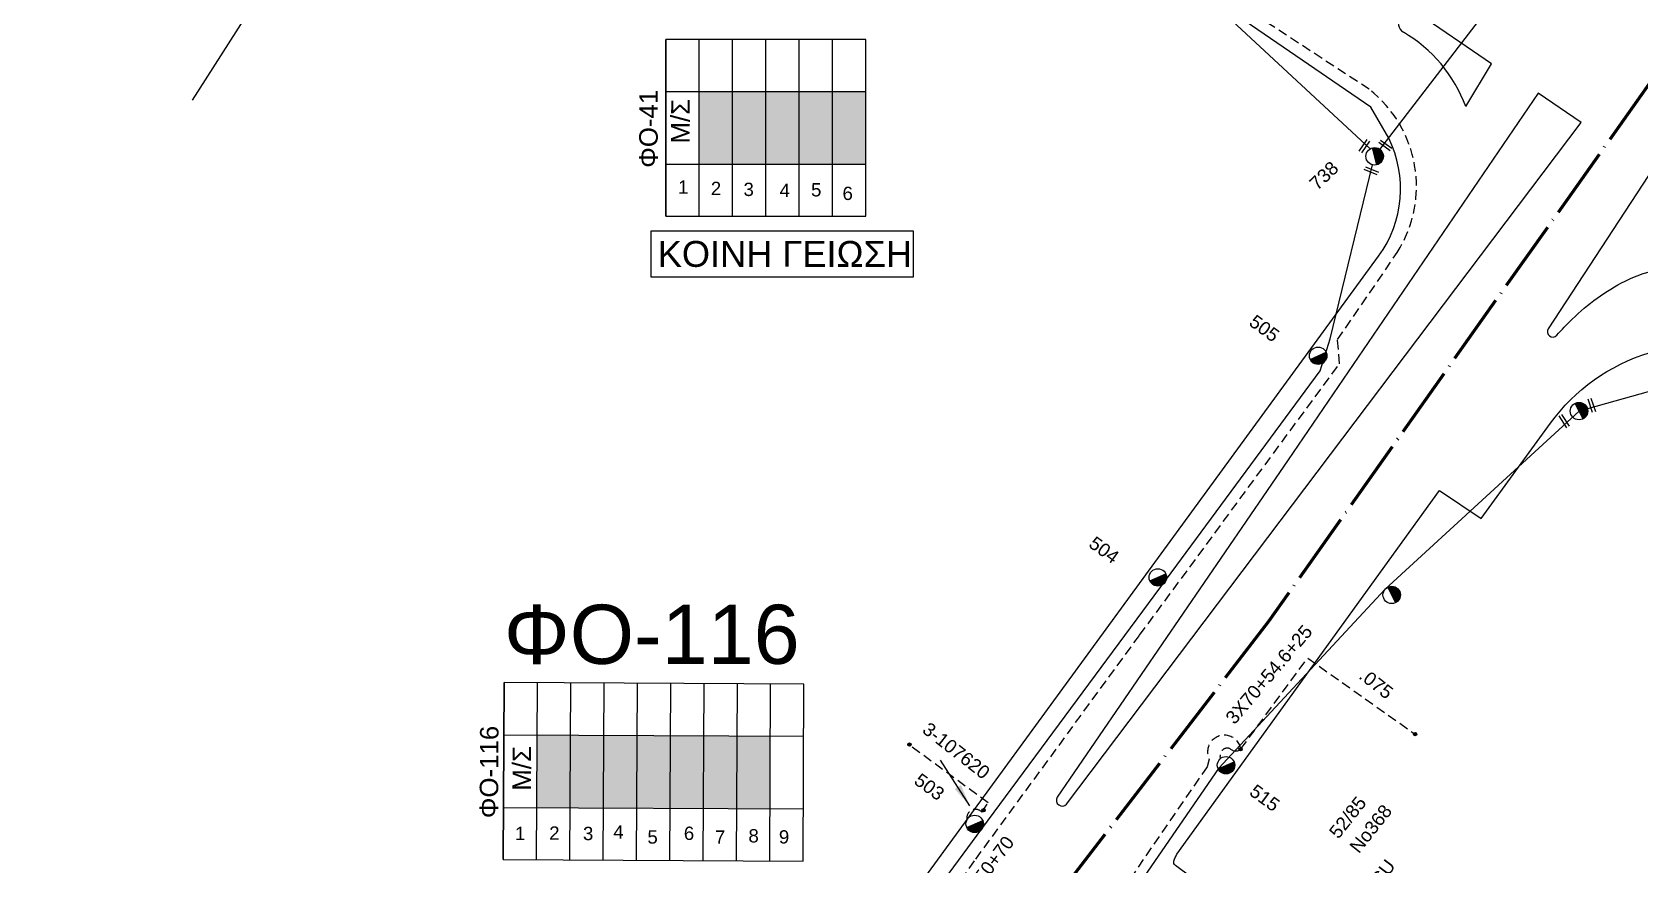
# Model space of a CAD drawing. Header units: millimetres. Extents: x 2999 to 5218, y 1863 to 2903.
# Drawn here: x 4159.1 to 4376.2, y 2302.5 to 2415.1 of the extents above; entities that cross this region are included whole.
import ezdxf
from ezdxf.enums import TextEntityAlignment as Align

# ---------------------------------------------------------------- set-up
doc = ezdxf.new("R2010")
doc.units = ezdxf.units.MM
doc.header["$LTSCALE"] = 0.5
doc.linetypes.add('ACAD_ISO04W100', pattern=[30, 24, -3, 0, -3])
doc.linetypes.add('DASHED', pattern=[19.05, 12.7, -6.35])
for name, color, linetype in [('Άγνωστα', 7, 'Continuous'), ('Ασφαλειοκιβώτια Χ.Τ 6 αναχωρήσεων', 7, 'Continuous'), ('Ασφαλειοκιβώτια Χ.Τ 9 αναχωρήσεων', 7, 'Continuous'), ('Επιγραφές - Σχήματα', 7, 'Continuous'), ('Καλώδια ΧΤ   3x150+50AL', 7, 'DASHED'), ('Καλώδια ΧΤ   3x150AL+50CU', 7, 'DASHED'), ('Μηχανική τομή', 7, 'Continuous'), ('Στύλος ΦΜ', 7, 'Continuous'), ('Στύλος ΦΜ @ 1', 7, 'Continuous'), ('Συνδέσεις', 7, 'Continuous'), ('Συνεστραμμένα ΧΤ   3x70+54.6+25 AL', 7, 'SYN_LINE'), ('Υπόβαθρο ΔΕΗ', 7, 'Continuous'), ('Υπόγεια καλώδια Παροχών ΧΤ   .075', 7, 'DASHED')]:
    doc.layers.add(name, color=color, linetype=linetype)
doc.styles.add('arial', font='ARIAL.TTF')
doc.styles.get("Standard").update_dxf_attribs({"font": 'ARIAL.TTF'})
doc.linetypes.add('SYN_LINE', pattern='A,0.5,-0.0001,["/\\/\\/\\/",Standard,S=0.1,R=0,X=0,Y=-0.05],-0.25', length=0.7501)
doc.dimstyles.new('ISO-25', dxfattribs={"dimtxt": 2.5, "dimasz": 2.5, "dimexe": 1.25, "dimexo": 0.625, "dimtad": 1, "dimtxsty": 'Standard', "dimcen": 2.5, "dimadec": 0, "dimazin": 0, "dimtfac": 1, "dimtmove": 0, "dimatfit": 3, "dimfxl": 1, "dimarcsym": 0})

# ---------------------------------------------------------------- blocks, each defined once
blk = doc.blocks.new('ΑΣΦΑΛΕΙΟΚΙΒΩΤΙΟ ΥΠΟΣΤΑΘΜΟΥ 9 ΑΝΑΧΩΡΗΣΕΩΝ')
at = {"layer": 'Ασφαλειοκιβώτια Χ.Τ 9 αναχωρήσεων', "ltscale": 40}
for p, q in [((-23.8, 40.36), (24.02, 40.36)), ((-9.72, 40.36), (-9.72, -40.64)), ((9.94, 40.36), (9.94, -40.64)), ((-23.8, 31.36), (24.02, 31.36)), ((-23.8, 22.36), (24.02, 22.36)), ((-23.8, 13.36), (24.02, 13.36)), ((-23.8, 4.36), (24.02, 4.36)), ((-23.8, -4.64), (24.02, -4.64)), ((-23.8, -13.64), (24.02, -13.64)), ((-23.8, -22.64), (24.02, -22.64)), ((-23.8, -31.64), (24.02, -31.64))]:
    blk.add_line(p, q, dxfattribs=at)
at = {"layer": 'Ασφαλειοκιβώτια Χ.Τ 9 αναχωρήσεων'}
blk.add_lwpolyline([(-23.8, -40.64), (24.02, -40.64), (24.02, 40.36), (-23.8, 40.36)], close=True, dxfattribs=at)
for s, p in [('1', (-18.54, 37.25)), ('2', (-18.39, 27.98)), ('3', (-18.45, 18.85)), ('4', (-17.96, 10.67)), ('5', (-19.3, 1.44)), ('6', (-18.25, -8.4)), ('7', (-19.23, -16.79)), ('8', (-18.84, -25.86)), ('9', (-19.09, -34.08))]:
    blk.add_text(s, height=3.6, rotation=270, dxfattribs=at).set_placement(p)
at = {"layer": 'Ασφαλειοκιβώτια Χ.Τ 9 αναχωρήσεων', "ltscale": 40}
for tag, height, p in [('ΟΝΟΜΑ', 5, (-0.16, 44.31)), ('ΚΕΙΜΕΝΟ 1', 2, (17.06, 35.59)), ('ΚΕΙΜΕΝΟ 2', 2, (17.06, 26.88)), ('ΚΕΙΜΕΝΟ 3', 2, (17.06, 17.69)), ('ΚΕΙΜΕΝΟ 4', 2, (17.06, 8.71)), ('ΚΕΙΜΕΝΟ 5', 2, (17.06, -0.13)), ('ΚΕΙΜΕΝΟ 6', 2, (17.06, -9.05)), ('ΚΕΙΜΕΝΟ 7', 2, (17.06, -18.13)), ('ΚΕΙΜΕΝΟ 8', 2, (17.06, -26.85)), ('ΚΕΙΜΕΝΟ 9', 2, (17.06, -35.99)), ('ΣΧ', 2, (-0.1, -42.64))]:
    blk.add_attdef(tag, text='', height=height, dxfattribs=at).set_placement(p, align=Align.MIDDLE_CENTER)
blk = doc.blocks.new('ΑΣΦΑΛΕΙΟΚΙΒΩΤΙΟ ΥΠΟΣΤΑΘΜΟΥ 6 ΑΝΑΧΩΡΗΣΕΩΝ')
at = {"layer": 'Ασφαλειοκιβώτια Χ.Τ 6 αναχωρήσεων', "ltscale": 40}
for p, q in [((-23.91, 27), (23.91, 27)), ((-9.83, 27), (-9.83, -27)), ((9.83, 27), (9.83, -27)), ((-23.91, 18), (23.91, 18)), ((-23.91, 9), (23.91, 9)), ((-23.91, 0), (23.91, 0)), ((-23.91, -9), (23.91, -9)), ((-23.91, -18), (23.91, -18))]:
    blk.add_line(p, q, dxfattribs=at)
at = {"layer": 'Ασφαλειοκιβώτια Χ.Τ 6 αναχωρήσεων'}
blk.add_lwpolyline([(-23.91, -27), (23.91, -27), (23.91, 27), (-23.91, 27)], close=True, dxfattribs=at)
for s, p in [('1', (-17.82, 23.69)), ('2', (-18.21, 14.84)), ('3', (-18.45, 6.01)), ('4', (-18.73, -3.72)), ('5', (-18.57, -12.24)), ('6', (-19.53, -20.74))]:
    blk.add_text(s, height=3.6, rotation=270, dxfattribs=at).set_placement(p)
at = {"layer": 'Ασφαλειοκιβώτια Χ.Τ 6 αναχωρήσεων', "ltscale": 40}
for tag, height, p in [('ΟΝΟΜΑ', 5, (-0.27, 31.68)), ('ΚΕΙΜΕΝΟ 1', 2, (16.95, 22.41)), ('ΚΕΙΜΕΝΟ 2', 2, (16.95, 13.71)), ('ΚΕΙΜΕΝΟ 3', 2, (16.95, 4.31)), ('ΚΕΙΜΕΝΟ 4', 2, (16.95, -4.67)), ('ΚΕΙΜΕΝΟ 5', 2, (16.95, -13.51)), ('ΚΕΙΜΕΝΟ 6', 2, (16.95, -22.43)), ('ΣΧ', 2, (-0.21, -29.21))]:
    blk.add_attdef(tag, text='', height=height, dxfattribs=at).set_placement(p, align=Align.MIDDLE_CENTER)
blk = doc.blocks.new('ΜΗΧΑΝΙΚΗ ΤΟΜΗ')
at = {"layer": 'Μηχανική τομή', "ltscale": 40}
for p, q in [((-1.89, 0.78), (1.89, 0.78)), ((1.89, 0), (-1.89, 0))]:
    blk.add_line(p, q, dxfattribs=at)
blk = doc.blocks.new('ΥΠΑΡΧΩΝ ΤΣΙΜΕΝΤΕΝΙΟΣ ΣΤΥΛΟΣ')
at = {"layer": 'Στύλος ΦΜ'}
blk.add_hatch(color=7, dxfattribs=at).paths.add_polyline_path([(-1.29, -2.28, 0.574793), (2.62, 0, 0.268822), (1.3, 2.27)])
at = {"layer": 'Στύλος ΦΜ', "color": 7}
blk.add_line((-1.29, -2.28), (1.3, 2.27), dxfattribs=at)
blk.add_circle((0, 0), 2.62, dxfattribs=at)
at = {"layer": 'Στύλος ΦΜ', "flags": 4}
for tag, p in [('ΑΡΙΘΜΟΣ', (-4.68, 8.05)), ('ΤΥΠΟΣ', (-4.91, 3.03))]:
    blk.add_attdef(tag, p, '', height=4, dxfattribs=at)
blk = doc.blocks.new('_ΣΥΝΔΕΣΗ')
at = {"layer": 'Συνδέσεις', "linetype": 'SYN_LINE', "ltscale": 40}
blk.add_hatch(color=256, dxfattribs=at).paths.add_polyline_path([(0.5, -0.01, 1), (-0.5, -0.01, 1)])
at = {"layer": 'Συνδέσεις'}
blk.add_circle((0, -0.01), 0.5, dxfattribs=at)

msp = doc.modelspace()

# ---------------------------------------------------------------- hatches: boundary and pattern name
at = {"layer": 'Ασφαλειοκιβώτια Χ.Τ 9 αναχωρήσεων', "ltscale": 40}
for color, points in [(1, [(4249.16, 2407.09), (4249.16, 2397.26), (4253.66, 2397.26), (4253.66, 2407.09)]), (2, [(4253.66, 2407.09), (4253.66, 2397.26), (4258.16, 2397.26), (4258.16, 2407.09)]), (6, [(4258.16, 2407.09), (4258.16, 2397.26), (4262.66, 2397.26), (4262.66, 2407.09)]), (133, [(4262.66, 2407.09), (4262.66, 2397.26), (4267.16, 2397.26), (4267.16, 2407.09)]), (30, [(4267.16, 2407.09), (4267.16, 2397.26), (4271.66, 2397.26), (4271.66, 2407.09)]), (5, [(4227.28, 2320.11), (4227.23, 2310.28), (4231.73, 2310.26), (4231.78, 2320.08)]), (6, [(4231.78, 2320.08), (4231.73, 2310.26), (4236.23, 2310.23), (4236.28, 2320.06)]), (133, [(4236.28, 2320.06), (4236.23, 2310.23), (4240.73, 2310.21), (4240.78, 2320.04)]), (173, [(4240.78, 2320.04), (4240.73, 2310.21), (4245.23, 2310.19), (4245.28, 2320.01)]), (30, [(4245.28, 2320.01), (4245.23, 2310.19), (4249.73, 2310.16), (4249.78, 2319.99)]), (1, [(4249.78, 2319.99), (4249.73, 2310.16), (4254.23, 2310.14), (4254.28, 2319.97)]), (2, [(4254.28, 2319.97), (4254.23, 2310.14), (4258.73, 2310.12), (4258.78, 2319.94)])]:
    msp.add_hatch(color=color, dxfattribs=at).paths.add_polyline_path(points)

# ---------------------------------------------------------------- linework, layer by layer
at = {"layer": 'Άγνωστα', "color": 2, "linetype": 'DASHED', "ltscale": 0.2}
msp.add_lwpolyline([(4339.68, 2407.38), (4315.77, 2423.03), (4308.46, 2430.16)], dxfattribs=at)
msp.add_lwpolyline([(4262.63, 2269.29), (4286.53, 2303.32), (4308.67, 2333.59), (4335.67, 2370.29), (4335.41, 2373.54), (4343.47, 2385.33, 0.384854), (4339.68, 2407.38)], format="xyb", dxfattribs=at)
at = {"layer": 'Άγνωστα', "color": 30, "linetype": 'DASHED', "ltscale": 0.2}
for points in [[(4322.34, 2318.21, 1.140529), (4318.06, 2316.84), (4318.06, 2316.84), (4317.81, 2315.81), (4305.98, 2298.63), (4304.53, 2298.79, 0.269759), (4299.78, 2296.67, 0.259011), (4299.31, 2292.73), (4280.38, 2267.75)], [(4319.61, 2316.93), (4319.56, 2317.21, -0.627076), (4320.95, 2318.2, 0.394895), (4322.34, 2318.21)]]:
    msp.add_lwpolyline(points, format="xyb", dxfattribs=at)
at = {"layer": 'Επιγραφές - Σχήματα', "color": 1, "linetype": 'ACAD_ISO04W100', "lineweight": 60, "ltscale": 0.8}
msp.add_lwpolyline([(5041.82, 2232.51), (4798.19, 2368.57), (4781.43, 2390.55), (4740.07, 2409.38), (4682.54, 2441.8), (4472.55, 2543.03), (4384.7, 2418.33), (4326.09, 2335.44), (4175.84, 2140), (3986.1, 1885.36)], dxfattribs=at)
at = {"layer": 'Επιγραφές - Σχήματα', "color": 190}
msp.add_lwpolyline([(4242.62, 2382.05), (4278.13, 2382.05), (4278.13, 2388.22), (4242.62, 2388.22)], close=True, dxfattribs=at)
at = {"layer": 'Καλώδια ΧΤ   3x150+50AL', "color": 1, "ltscale": 0.2}
msp.add_lwpolyline([(4285.34, 2308.61, -0.765269), (4287.34, 2309.68), (4288.19, 2310.93), (4277.71, 2318.64)], format="xyb", dxfattribs=at)
at = {"layer": 'Συνεστραμμένα ΧΤ   3x70+54.6+25 AL', "color": 6, "ltscale": 20}
msp.add_lwpolyline([(4341.13, 2399.25), (4375.11, 2443.52), (4398.27, 2458.57), (4422, 2490.42)], dxfattribs=at)
at = {"layer": 'Συνεστραμμένα ΧΤ   3x70+54.6+25 AL', "color": 1, "ltscale": 20}
for points in [[(4339.81, 2399.33), (4306.93, 2429.87), (4284.48, 2444.57)], [(4263.01, 2274.32), (4263.01, 2274.32), (4287.35, 2307.39), (4312.28, 2341.14), (4333.07, 2369.32), (4334.39, 2373.64), (4340.13, 2397.18)]]:
    msp.add_lwpolyline(points, dxfattribs=at)
at = {"layer": 'Συνεστραμμένα ΧΤ   3x70+54.6+25 AL', "color": 30, "ltscale": 20}
msp.add_lwpolyline([(4428.8, 2343.93), (4404.47, 2358.38), (4385.86, 2368.86), (4368.02, 2363.88), (4341.85, 2339.83), (4319.34, 2315.56), (4305.89, 2296.05)], dxfattribs=at)
at = {"layer": 'Υπόβαθρο ΔΕΗ'}
for points in [[(4340.95, 2384.82, 0.279671), (4342.31, 2400.79), (4339.92, 2404.98), (4287.4, 2440.97), (4228.51, 2480.83), (4180.67, 2405.9)], [(4489.41, 2321.52), (4383.96, 2396.11), (4399.23, 2419.47), (4399.59, 2419.86), (4405.47, 2416.3, 0.220945), (4445.93, 2411.85, 0.180003), (4459.43, 2422.81, 0.213315), (4461.67, 2442.58, 0.239117), (4447.71, 2456.78, 0.139574), (4431.82, 2457.53), (4425.14, 2454.82), (4407.65, 2442.03), (4363.87, 2375.01, 0.924794), (4365.01, 2374.13, -0.014175), (4367.08, 2376.29, -0.077684), (4374.26, 2381.46, -0.208222), (4387.81, 2382.26, -0.066881), (4395.85, 2378.01), (4484.58, 2315.42, 0.023303), (4487.45, 2313.59, 0.812457), (4492.2, 2318.93), (4489.37, 2321.54)], [(4368.35, 2261.64), (4313.71, 2302.31), (4313.5, 2302.45, -0.329611), (4313.29, 2303.05, -0.059308), (4313.71, 2304), (4349.19, 2353.14), (4354.81, 2349.34), (4364.16, 2362.24, -0.163704), (4377.52, 2371.75, -0.189971), (4387.88, 2370.9), (4398.86, 2363.04), (4426.97, 2342.86), (4375.55, 2271.38), (4368.35, 2261.64)]]:
    msp.add_lwpolyline(points, format="xyb", dxfattribs=at)
for points in [[(4352.74, 2405.05), (4356.21, 2410.83), (4345.79, 2417.94)], [(4298.8, 2310.76), (4368.33, 2402.9), (4362.49, 2406.86), (4328.75, 2357.31), (4297.53, 2311.68)], [(4041.74, 2274.77), (4055.09, 2216.34), (4111.08, 2182.81), (4119.62, 2176.81), (4166.99, 2146.54), (4270.65, 2288.47), (4340.95, 2384.82)]]:
    msp.add_lwpolyline(points, dxfattribs=at)
for centre, radius, start, end in [((4345.19, 2416.45), 1.61, 68.1686, 236.2393), ((4334.39, 2398.23), 19.57, 20.4064, 59.6114), ((4298.2, 2311.27), 0.784, 148.5426, 319.1898)]:
    msp.add_arc(centre, radius, start, end, dxfattribs=at)
at = {"layer": 'Υπόγεια καλώδια Παροχών ΧΤ   .075', "color": 30, "ltscale": 0.2}
msp.add_lwpolyline([(4322.34, 2318.21), (4331.37, 2330.49), (4345.87, 2320.21)], dxfattribs=at)

# ---------------------------------------------------------------- block references
at = {"layer": 'Ασφαλειοκιβώτια Χ.Τ 6 αναχωρήσεων', "xscale": 0.5, "yscale": 0.5, "zscale": 0.5, "rotation": 90}
msp.add_blockref('ΑΣΦΑΛΕΙΟΚΙΒΩΤΙΟ ΥΠΟΣΤΑΘΜΟΥ 6 ΑΝΑΧΩΡΗΣΕΩΝ', (4258.16, 2402.18), dxfattribs=at).add_auto_attribs({'ΟΝΟΜΑ': 'ΦΟ-41'})
at = {"layer": 'Ασφαλειοκιβώτια Χ.Τ 9 αναχωρήσεων', "xscale": 0.4999999999999998, "yscale": 0.4999999999999998, "zscale": 0.4999999999999998, "rotation": 89.70135055606067}
msp.add_blockref('ΑΣΦΑΛΕΙΟΚΙΒΩΤΙΟ ΥΠΟΣΤΑΘΜΟΥ 9 ΑΝΑΧΩΡΗΣΕΩΝ', (4242.94, 2315.06), dxfattribs=at).add_auto_attribs({'ΟΝΟΜΑ': 'ΦΟ-116'})
at = {"layer": 'Μηχανική τομή'}
for p, xscale, yscale, zscale, rotation in [((4338.86, 2399.81), 0.4999999999999994, 0.4999999999999994, 0.4999999999999994, 235.2253478962505), ((4341.97, 2399.95), 0.4999999999999994, 0.4999999999999994, 0.4999999999999994, 144.6528688687434), ((4340.04, 2396.55), 0.4999999999999994, 0.4999999999999994, 0.4999999999999994, 157.7537610877161), ((4369.93, 2364.72), 0.4999999999999996, 0.4999999999999996, 0.4999999999999996, 108.6987914843495), ((4366.19, 2362.64), 0.4999999999999996, 0.4999999999999996, 0.4999999999999996, 123.0157227670161)]:
    msp.add_blockref('ΜΗΧΑΝΙΚΗ ΤΟΜΗ', p, dxfattribs=dict(at, xscale=xscale, yscale=yscale, zscale=zscale, rotation=rotation))
at = {"layer": 'Στύλος ΦΜ @ 1', "ltscale": 40}
ref = msp.add_blockref('ΥΠΑΡΧΩΝ ΤΣΙΜΕΝΤΕΝΙΟΣ ΣΤΥΛΟΣ', (4340.41, 2398.32), dxfattribs=dict(at, xscale=0.4499999999998185, yscale=0.4499999999998185, zscale=0.4499999999998185, rotation=43.76709946783865))
ref.add_attrib('ΤΥΠΟΣ', '738', (4332.67, 2393.62), dxfattribs={"layer": 'Στύλος ΦΜ', "height": 1.8, "rotation": 43.7671, "flags": 4})
ref = msp.add_blockref('ΥΠΑΡΧΩΝ ΤΣΙΜΕΝΤΕΝΙΟΣ ΣΤΥΛΟΣ', (4332.78, 2371.36), dxfattribs=dict(at, xscale=0.4499999999998185, yscale=0.4499999999998185, zscale=0.4499999999998185, rotation=323.6823288008424))
ref.add_attrib('ΤΥΠΟΣ', '505', (4323.3, 2375.59), dxfattribs={"layer": 'Στύλος ΦΜ', "height": 1.8, "rotation": 323.6823, "flags": 4})
at = {"layer": 'Στύλος ΦΜ @ 1', "ltscale": 40, "xscale": 0.4499999999998184, "yscale": 0.4499999999998184, "zscale": 0.4499999999998184, "rotation": 56.80099436645325}
for p in [(4368.02, 2363.88), (4342.72, 2339.03)]:
    msp.add_blockref('ΥΠΑΡΧΩΝ ΤΣΙΜΕΝΤΕΝΙΟΣ ΣΤΥΛΟΣ', p, dxfattribs=at)
at = {"layer": 'Στύλος ΦΜ @ 1', "ltscale": 40}
ref = msp.add_blockref('ΥΠΑΡΧΩΝ ΤΣΙΜΕΝΤΕΝΙΟΣ ΣΤΥΛΟΣ', (4311.13, 2341.4), dxfattribs=dict(at, xscale=0.4499999999998185, yscale=0.4499999999998185, zscale=0.4499999999998185, rotation=323.6823288008424))
ref.add_attrib('ΤΥΠΟΣ', '504', (4301.65, 2345.63), dxfattribs={"layer": 'Στύλος ΦΜ', "height": 1.8, "rotation": 323.6823, "flags": 4})
ref = msp.add_blockref('ΥΠΑΡΧΩΝ ΤΣΙΜΕΝΤΕΝΙΟΣ ΣΤΥΛΟΣ', (4320.34, 2316.01), dxfattribs=dict(at, xscale=0.4499999999998184, yscale=0.4499999999998184, zscale=0.4499999999998184, rotation=323.6823288008424))
ref.add_attrib('ΤΥΠΟΣ', '515', (4323.35, 2312.11), dxfattribs={"layer": 'Στύλος ΦΜ', "height": 1.8, "rotation": 323.6823, "flags": 4})
ref = msp.add_blockref('ΥΠΑΡΧΩΝ ΤΣΙΜΕΝΤΕΝΙΟΣ ΣΤΥΛΟΣ', (4286.39, 2308.08), dxfattribs=dict(at, xscale=0.4499999999998184, yscale=0.4499999999998184, zscale=0.4499999999998184, rotation=323.6823288008424))
ref.add_attrib('ΤΥΠΟΣ', '503', (4278.05, 2313.61), dxfattribs={"layer": 'Στύλος ΦΜ', "height": 1.8, "rotation": 323.6823, "flags": 4})
at = {"layer": 'Συνδέσεις'}
for p, xscale, yscale, zscale in [((4345.87, 2320.22), 0.4500000000000455, 0.4500000000000455, 0.4500000000000455), ((4277.57, 2318.81), 0.4500000000002728, 0.4500000000002728, 0.4500000000002728), ((4322.31, 2318.18), 0.4500000000000455, 0.4500000000000455, 0.4500000000000455), ((4287.58, 2309.92), 0.4500000000002728, 0.4500000000002728, 0.4500000000002728)]:
    msp.add_blockref('_ΣΥΝΔΕΣΗ', p, dxfattribs=dict(at, xscale=xscale, yscale=yscale, zscale=zscale))

# ---------------------------------------------------------------- texts
at = {"layer": 'Άγνωστα', "ltscale": 40, "char_height": 1.8, "width": 17.1868, "attachment_point": 1, "rotation": 53.0759, "style": 'arial'}
for s, insert in [('3X150+70', (4283.47, 2297.42)), ('3X95AL+35CU', (4331.77, 2290.01))]:
    msp.add_mtext(s, dxfattribs=dict(at, insert=insert))
at = {"layer": 'Επιγραφές - Σχήματα', "char_height": 2.5, "width": 3.2229, "attachment_point": 1, "rotation": 89.7014}
for insert in [(4245.36, 2400.06), (4223.94, 2312.57)]:
    msp.add_mtext('Μ/Σ', dxfattribs=dict(at, insert=insert))
at = {"layer": 'Επιγραφές - Σχήματα', "color": 190, "insert": (4243.57, 2386.88), "char_height": 3.5, "width": 35.1311, "attachment_point": 1}
msp.add_mtext('KOINH ΓΕΙΩΣΗ', dxfattribs=at)
at = {"layer": 'Επιγραφές - Σχήματα', "ltscale": 40, "insert": (4222.77, 2337.71), "char_height": 4, "width": 17.8089, "attachment_point": 1, "style": 'arial'}
msp.add_mtext('{\\H2x;ΦO-116}', dxfattribs=at)
at = {"layer": 'Επιγραφές - Σχήματα', "ltscale": 40, "char_height": 1.8, "width": 17.1868, "attachment_point": 1, "rotation": 51.7074, "style": 'arial'}
for s, insert in [('52/85', (4334.11, 2307.06)), ('Νο368', (4336.88, 2305.08))]:
    msp.add_mtext(s, dxfattribs=dict(at, insert=insert))
at = {"layer": 'Καλώδια ΧΤ   3x150AL+50CU', "ltscale": 0.2, "insert": (4280.27, 2321.96), "char_height": 1.8, "width": 17.1868, "attachment_point": 1, "rotation": 321.9682, "style": 'arial'}
msp.add_mtext('3-107620', dxfattribs=at)
at = {"layer": 'Συνεστραμμένα ΧΤ   3x70+54.6+25 AL', "ltscale": 40, "insert": (4320.12, 2322.57), "char_height": 1.8, "width": 17.1868, "attachment_point": 1, "rotation": 49.8021, "style": 'arial'}
msp.add_mtext('3X70+54.6+25', dxfattribs=at)
at = {"layer": 'Υπόγεια καλώδια Παροχών ΧΤ   .075', "ltscale": 0.2, "insert": (4339.26, 2329.26), "char_height": 1.8, "width": 17.1868, "attachment_point": 1, "rotation": 321.9682, "style": 'arial'}
msp.add_mtext('.075', dxfattribs=at)

# ---------------------------------------------------------------- leaders
at = {"layer": 'Επιγραφές - Σχήματα', "ltscale": 40}
msp.add_leader([(4285.73, 2310.53), (4281.76, 2316.71)], dimstyle='ISO-25', override={"dimasz": 3, "dimtad": 0}, dxfattribs=at)

doc.saveas('drawing.dxf')
